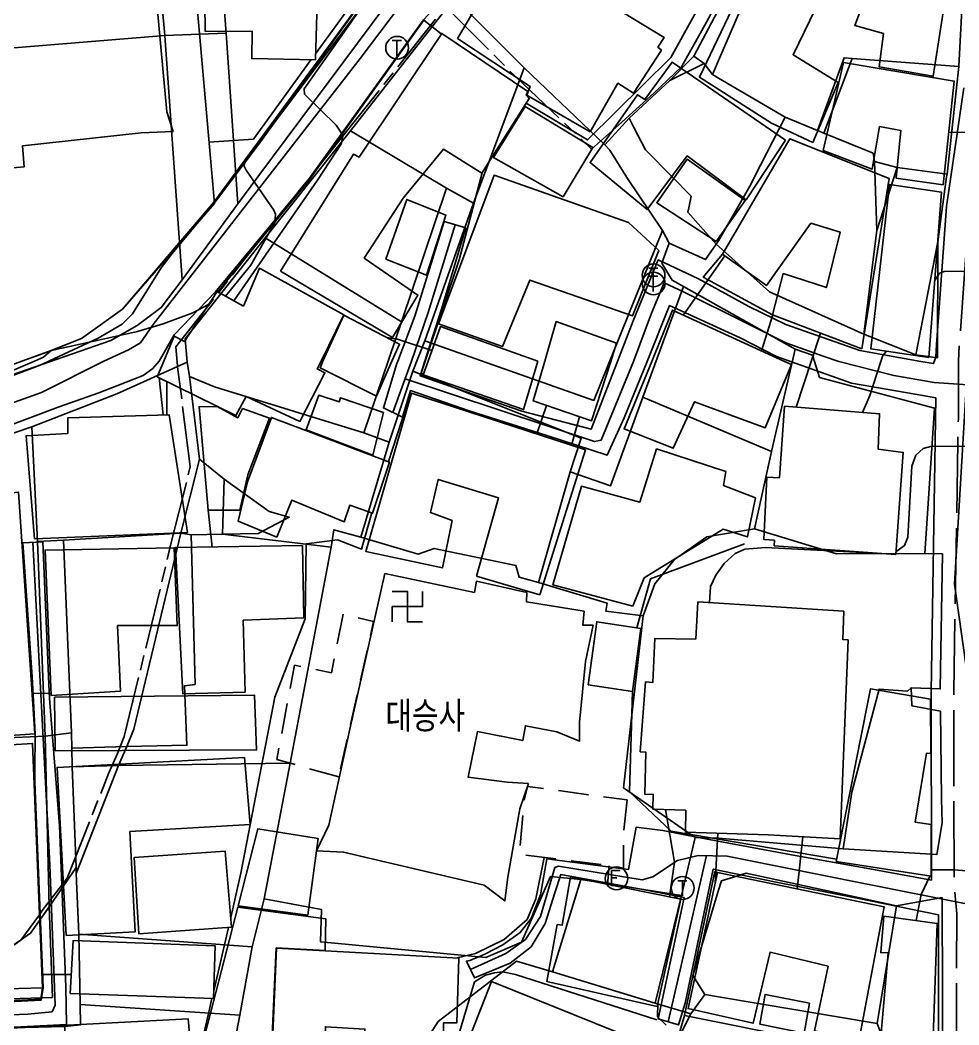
# Model space of a CAD drawing. Header units: feet. Extents: x 197796 to 199821, y 552499 to 555392.
# Drawn here: x 198775 to 198836.9, y 553649.9 to 553716.1 of the extents above; entities that cross this region are included whole.
import ezdxf

# ---------------------------------------------------------------- set-up
doc = ezdxf.new("R2010")
doc.units = ezdxf.units.FT
doc.header["$MEASUREMENT"] = 0
for name, pattern in [('ANYANG1', [11.5, 6, -1, 1, -1.5, 1, -1]), ('ANYANG2', [6, 5, -1]), ('ANYANG3', [3, 2, -1]), ('JEON', [12, 4, -0.5, 1, -0.5, 4, -0.5, 1, -0.5])]:
    doc.linetypes.add(name, pattern=pattern)
for name, color, linetype in [('AAA001', 7, 'CONTINUOUS'), ('AAA004', 7, 'ANYANG3'), ('AAA008', 7, 'CONTINUOUS'), ('AAB123', 7, 'CONTINUOUS'), ('AAC001', 7, 'CONTINUOUS'), ('AAC006', 7, 'ANYANG1'), ('AD002', 7, 'CONTINUOUS'), ('AD0022', 1, 'CONTINUOUS'), ('AE001', 1, 'ANYANG2'), ('AZ0202', 7, 'CONTINUOUS'), ('AZ0203', 7, 'CONTINUOUS'), ('AZ080', 1, 'CONTINUOUS'), ('AZ0801', 7, 'CONTINUOUS'), ('CAA001', 7, 'CONTINUOUS'), ('CAA002', 30, 'CONTINUOUS'), ('EA0018', 7, 'JEON'), ('wipco_지적', 20, 'CONTINUOUS'), ('ZC002', 7, 'CONTINUOUS')]:
    doc.layers.add(name, color=color, linetype=linetype)
doc.styles.add('GHS', font='ROMANS', dxfattribs={"bigfont": 'NGSW.shx'})
doc.styles.add('NGSW', font='ROMANS.shx', dxfattribs={"bigfont": 'NGSW.shx'})

# ---------------------------------------------------------------- blocks, each defined once
blk = doc.blocks.new('AZ0203')
at = {"layer": 'AZ0203'}
blk.add_circle((0, 0), 0.75, dxfattribs=at)
at = {"layer": 'AZ0203', "style": 'GHS'}
blk.add_text('T', height=1, dxfattribs=at).set_placement((-0.362, -0.524))
blk = doc.blocks.new('AZ0202')
at = {"layer": 'AZ0202'}
blk.add_circle((0, 0), 0.75, dxfattribs=at)
at = {"layer": 'AZ0202', "style": 'GHS'}
blk.add_text('E', height=1, dxfattribs=at).set_placement((-0.496, -0.477))
blk = doc.blocks.new('AAB123')
at = {"layer": 'AAB123'}
for points in [[(-1, 1), (0, 1), (0, -1), (1, -1)], [(1, 1), (1, 0), (-1, 0), (-1, -1)]]:
    blk.add_lwpolyline(points, dxfattribs=at)

msp = doc.modelspace()

# ---------------------------------------------------------------- linework, layer by layer
at = {"layer": 'AAA001', "color": 255, "flags": 128}
for points in [[(198774.46, 553733.26), (198776.91, 553733.43), (198781.09, 553733.89), (198782.73, 553734.01), (198782.64, 553732.19), (198784.69, 553710.04), (198785.1, 553708.75), (198782.99, 553708.66), (198775.18, 553707.81), (198775.28, 553706.41), (198769.53, 553705.9)], [(198825.4, 553693.6), (198818.03, 553696.98), (198816.65, 553693.6), (198814.83, 553689.16), (198818.07, 553687.88), (198819.47, 553690.94), (198824.13, 553689.23), (198825.86, 553693.39), (198825.4, 553693.6)]]:
    msp.add_lwpolyline(points, dxfattribs=at)
for points in [[(198787.22, 553715.34), (198787.17, 553719.07), (198787.38, 553719.05), (198787.59, 553728.23), (198791.77, 553728.07), (198791.75, 553726.66), (198796.41, 553726.55), (198796.49, 553720.28), (198794.69, 553720.29), (198794.48, 553713.47), (198790.29, 553713.55), (198790.32, 553715.35)], [(198803.86, 553714.87), (198807.48, 553721.02), (198817.46, 553714.94), (198817.06, 553714.29), (198817.29, 553714.1), (198815.46, 553711.27), (198814.42, 553711.92), (198812.59, 553708.73), (198808.41, 553711.13), (198808.63, 553711.71)], [(198827.28, 553708.01), (198828.94, 553711.98), (198825.97, 553713.8), (198827.8, 553717.58), (198823.12, 553719.29), (198819.79, 553712.33), (198824.55, 553709.3)], [(198831.64, 553713.01), (198831.92, 553715.19), (198830.04, 553715.72), (198831.01, 553718.31), (198835.97, 553717.31), (198835.21, 553712.38)], [(198792.18, 553699.54), (198796.99, 553707.24), (198797.36, 553707.05), (198802.81, 553715.21), (198808.49, 553711.38), (198808.37, 553711.14), (198808.58, 553710.92), (198805.46, 553706), (198802.92, 553707.57), (198800.26, 553704.36), (198797.7, 553700.41), (198801.24, 553697.97), (198799.57, 553695.18)], [(198825.47, 553708.17), (198817.99, 553713.31), (198816.2, 553710.85), (198815.71, 553711.16), (198812.59, 553706.7), (198816.35, 553703.6), (198818.99, 553707.14), (198822.87, 553704.24)], [(198812.77, 553707.7), (198808.31, 553710.39), (198806.23, 553707.02), (198810.81, 553704.45)], [(198830.5, 553694.43), (198824.62, 553696.67), (198825.31, 553699.38), (198828.16, 553698.46), (198829.08, 553702.11), (198827.14, 553702.7), (198824.21, 553698.59), (198821.31, 553700.66), (198825.75, 553708.25), (198832.29, 553705.64)], [(198820.9, 553701.49), (198816.98, 553704.05), (198818.99, 553706.91), (198822.81, 553704.19)], [(198802.59, 553696.08), (198806.26, 553705.86), (198815.13, 553702.75), (198817.11, 553700.91), (198815.38, 553696.59), (198808.61, 553698.96), (198806.81, 553694.57)], [(198834.91, 553693.86), (198835.75, 553704.74), (198832.32, 553705.25), (198831.1, 553694.42)], [(198801.8, 553699.28), (198803.09, 553703.23), (198800.5, 553704.27), (198799.13, 553700.34)], [(198784.49, 553693.61), (198785.18, 553695.25), (198785.85, 553694.92), (198788, 553698.21), (198789.74, 553697.24), (198790.79, 553699.73), (198796.35, 553696.67), (198794.86, 553693.61), (198794.61, 553693.1), (198795.11, 553692.85), (198793.45, 553689.65), (198789.91, 553691.28), (198789.25, 553690.03), (198784.06, 553692.59)], [(198799.53, 553693.61), (198798.51, 553691.3), (198794.79, 553693.18), (198794.98, 553693.61), (198796.35, 553696.64), (198800.03, 553694.73)], [(198813.96, 553693.6), (198812.69, 553689.69), (198808.83, 553690.99), (198809.6, 553693.61), (198810.36, 553696.22), (198814.34, 553694.79)], [(198798.97, 553690.24), (198796.13, 553691.2), (198796.06, 553690.93), (198794.71, 553691.37), (198793.88, 553689.08), (198798.27, 553687.43)], [(198805.11, 553679.45), (198806.56, 553684.61), (198802.58, 553685.82), (198802.06, 553683.64), (198803.49, 553683.11), (198802.87, 553680.01), (198797.8, 553681.08), (198800.82, 553691.51), (198812.29, 553687.78), (198809.27, 553678.23)], [(198787.42, 553683.8), (198786.82, 553690.61), (198788.01, 553690.63), (198789.37, 553689.87), (198789.69, 553690.49), (198791.46, 553689.86), (198790.03, 553686.13), (198789.5, 553683.79)], [(198832.73, 553680.88), (198824.73, 553681.45), (198824.74, 553681.82), (198824.04, 553681.86), (198824.23, 553685.97), (198825.08, 553685.93), (198825.41, 553690.64), (198831.67, 553690.15), (198831.58, 553687.81), (198833.23, 553687.6)], [(198786.05, 553682.33), (198775.98, 553681.92), (198775.42, 553688.7), (198778.16, 553688.84), (198778.16, 553689.87), (198784.84, 553690.08)], [(198791.94, 553682.03), (198792.93, 553684.46), (198796.39, 553683.04), (198796.75, 553684.12), (198798.25, 553683.6), (198799.36, 553686.97), (198791.59, 553689.91), (198790.01, 553685.67), (198789.39, 553683.07)], [(198815.4, 553677.47), (198810.14, 553678.89), (198812.03, 553685.39), (198815.86, 553684.33), (198816.97, 553687.83), (198821.53, 553686.34), (198821.38, 553685.43), (198823.48, 553684.61), (198822.96, 553682.04), (198821.37, 553682.54), (198816.15, 553679.33)], [(198761.53, 553678.56), (198761.3, 553683.71), (198774.92, 553684.99), (198776, 553669.06), (198770.8, 553668.72), (198769.71, 553679.22)], [(198777.06, 553671.6), (198776.67, 553681.17), (198785.18, 553681.32), (198785.37, 553676.2), (198781.43, 553676.2), (198781.63, 553671.87)], [(198785.27, 553681.33), (198793.63, 553681.46), (198793.73, 553676.71), (198789.73, 553676.55), (198789.85, 553671.82), (198785.74, 553671.7)], [(198818.88, 553662.58), (198818.89, 553664.03), (198816.73, 553664.1), (198816.74, 553665.09), (198816.2, 553665.07), (198816.26, 553667.86), (198815.89, 553667.88), (198816.24, 553672.48), (198816.73, 553672.45), (198816.86, 553675.35), (198819.55, 553675.31), (198819.69, 553677.75), (198829.31, 553677.14), (198829.24, 553675.28), (198829.59, 553675.25), (198829.08, 553662.14), (198824.33, 553662.4)], [(198812.47, 553672.3), (198815.38, 553671.85), (198815.94, 553676), (198813.03, 553676.45)], [(198835.06, 553659.68), (198835.06, 553663.1), (198834.02, 553663.25), (198834.75, 553667.79), (198835.05, 553667.76), (198835.03, 553671.34), (198831.08, 553672.03), (198828.81, 553660.66)], [(198777.33, 553667.94), (198777.29, 553671.47), (198790.47, 553671.62), (198790.61, 553668.01)], [(198759.71, 553651.96), (198759.41, 553657.52), (198770.72, 553658), (198770.91, 553656.13), (198772.73, 553656.3), (198772.55, 553661.35), (198773.3, 553661.46), (198772.97, 553668.26), (198775.84, 553668.43), (198776.49, 553652.34), (198771.04, 553652.18), (198768.96, 553652.49), (198761.47, 553652.17)], [(198778.06, 553655.77), (198777.46, 553666.85), (198789.81, 553667.5), (198790.18, 553663.1), (198782.26, 553662.63), (198782.6, 553656.02)], [(198793.98, 553657.11), (198794.66, 553662.18), (198790.68, 553662.8), (198789.39, 553657.74)], [(198782.84, 553655.9), (198782.54, 553660.92), (198788.53, 553661.34), (198788.95, 553656.33)], [(198817.01, 553651.1), (198809.73, 553652.75), (198810.42, 553656.5), (198810.75, 553656.45), (198811.3, 553659.64), (198818.56, 553658.17)], [(198827.37, 553649.51), (198828.27, 553653.75), (198824.45, 553654.68), (198823.33, 553650), (198819.05, 553650.97), (198820.98, 553659.93), (198831.97, 553657.67), (198830.31, 553648.82)], [(198786.85, 553647.86), (198789.38, 553657.65), (198795.18, 553656.87), (198795.12, 553654.8), (198791.9, 553654.96), (198791.55, 553647.27), (198788.47, 553647.53)], [(198831.42, 553645.32), (198832.23, 553654.63), (198831.75, 553654.65), (198831.94, 553657.05), (198835.47, 553656.58), (198835.04, 553644.73)], [(198778.33, 553651.96), (198778.52, 553655.46), (198787.88, 553655.09), (198787.76, 553651.62)], [(198791.93, 553654.94), (198803.94, 553654.29), (198803.8, 553650.02), (198802.93, 553650.03), (198802.84, 553645.64), (198797.66, 553646.13), (198797.75, 553649.61), (198795.14, 553649.77), (198795.01, 553646.84), (198791.58, 553647.27)], [(198816.98, 553648.35), (198806.08, 553652.76), (198802.37, 553643.28), (198805.36, 553641.81), (198807.66, 553646.87), (198811.4, 553645.36), (198810.27, 553642.66), (198807.61, 553643.7), (198806.24, 553639.69), (198809.9, 553638.28), (198813.44, 553639.7)], [(198826.7, 553649.35), (198827.04, 553651.32), (198824.12, 553651.9), (198823.78, 553649.93)], [(198767.73, 553649.32), (198786.1, 553650.28), (198786.47, 553646.07), (198781.5, 553645.59), (198781.72, 553642.82), (198777.36, 553642.54), (198777.14, 553645.32), (198772.26, 553644.98), (198772.51, 553642.21), (198768.33, 553641.95)], [(198826.69, 553648.93), (198826.38, 553646.79), (198821.92, 553647.28), (198821.66, 553645.13), (198817.46, 553645.9), (198818.8, 553650.52)]]:
    msp.add_lwpolyline(points, close=True, dxfattribs=at)
at = {"layer": 'AAA001', "color": 255}
msp.add_lwpolyline([(198809.15, 553693.61), (198802.72, 553695.89), (198801.91, 553693.61), (198801.59, 553692.71), (198808.21, 553690.42), (198809.15, 553693.61)], dxfattribs=at)
at = {"layer": 'AAA004', "color": 255, "flags": 128}
for points in [[(198796.03, 553666.23), (198791.94, 553667.37), (198793.1, 553673.58), (198795.55, 553673.09), (198796.31, 553676.94), (198798.32, 553676.46)], [(198815.03, 553664.71), (198814.78, 553662.36), (198814.78, 553660.206), (198813.77, 553660.39), (198807.94, 553661.12), (198808.22, 553664.58), (198808.47, 553665.6)]]:
    msp.add_lwpolyline(points, close=True, dxfattribs=at)
at = {"layer": 'AAA008', "color": 255, "flags": 128}
for points in [[(198835.85, 553705.24), (198836.59, 553712.06), (198829.29, 553713.28), (198827.95, 553707.5), (198831.18, 553706.27), (198831.67, 553709.07), (198833.07, 553708.8), (198832.76, 553705.68)], [(198808.53, 553665.8), (198807.96, 553664.13), (198807.16, 553659.63), (198806.97, 553658.06), (198805.6, 553659.1), (198796.34, 553661.27), (198794.55, 553661.35), (198795.37, 553663.05), (198796.76, 553669.37), (198799.07, 553679.62), (198804.96, 553678.38), (198805.1, 553679.12), (198808.42, 553678.37), (198808.39, 553677.77), (198812.19, 553677.14), (198812.11, 553676.23), (198812.79, 553676.22), (198812.29, 553673.84), (198811.9, 553669.84), (198811.9, 553668.59), (198810.4, 553669.19), (198808.33, 553669.6), (198808.15, 553668.62), (198805.16, 553669.21), (198804.55, 553666.2), (198807.12, 553665.88)]]:
    msp.add_lwpolyline(points, close=True, dxfattribs=at)
at = {"layer": 'AAC001', "color": 255, "flags": 128}
for points in [[(198796.88, 553727.16), (198798.14, 553727.01), (198797.86, 553718.49), (198794.5, 553713.86)], [(198823.97, 553724.65), (198820.92, 553719.07), (198817.92, 553713.61), (198812.42, 553708.19), (198808.37, 553710.6)], [(198786.44, 553719.7), (198787.83, 553704.01), (198781.77, 553697.05), (198779.06, 553695.1), (198777.06, 553694.31), (198775.14, 553693.61)], [(198788.05, 553698.18), (198794.02, 553705.49), (198801.64, 553716.08)], [(198801.64, 553716.08), (198802.78, 553715.17)], [(198794.21, 553713.48), (198790.4, 553708.23), (198787.47, 553708.03)], [(198824.62, 553696.67), (198820.05, 553699.15), (198821.31, 553700.66)], [(198801.72, 553693.61), (198801.46, 553692.82), (198801.61, 553692.77)], [(198784.19, 553692.52), (198784.46, 553690.07)], [(198800.73, 553691.39), (198799.3, 553687)], [(198787.68, 553681.37), (198787.42, 553683.8)], [(198798.2, 553683.62), (198797.53, 553681.24), (198795.95, 553681.84), (198793.87, 553681.57), (198793.81, 553676.65), (198791.8, 553671.49), (198789.58, 553659.89), (198788.9, 553656.96)], [(198828.84, 553660.81), (198817.94, 553662.66), (198815.19, 553665.25), (198815.38, 553671.85)], [(198809.57, 553660.91), (198809.02, 553658.19), (198808.45, 553656.84), (198806.92, 553655.52), (198805.04, 553654.6), (198803.82, 553654.3)], [(198818.8, 553650.52), (198820.8, 553659.99), (198820.98, 553659.93)], [(198788.75, 553656.31), (198787.78, 553652.13)], [(198816.99, 553650.23), (198807.68, 553653.22), (198806.81, 553653.39), (198806.28, 553653.33), (198805.69, 553653.16), (198804.97, 553652.72), (198803.6, 553648.17), (198802.51, 553643.64)], [(198776.49, 553652.34), (198776.38, 553651.58), (198758.98, 553650.69), (198743.96, 553650.02)], [(198787.66, 553651.62), (198787.45, 553650.72), (198786.44, 553646.41)]]:
    msp.add_lwpolyline(points, dxfattribs=at)
at = {"layer": 'AAC001', "color": 255}
msp.add_lwpolyline([(198801.72, 553693.61), (198803.96, 553700.28), (198805.47, 553706.01)], dxfattribs=at)
at = {"layer": 'AAC006', "color": 255, "flags": 128}
msp.add_lwpolyline([(198750.15, 553683.95), (198754.75, 553686.02), (198762.29, 553688.69), (198771.72, 553692.38), (198775.14, 553693.61)], dxfattribs=at)
at = {"layer": 'AD002', "color": 255, "flags": 128}
for points in [[(198806.52, 553731.59), (198804.8, 553723.99), (198803.42, 553721.16), (198801.33, 553718.72), (198797.44, 553713.56), (198783.8, 553696.04), (198782.96, 553694.83), (198782.17, 553694.37), (198780.54, 553693.61), (198776.43, 553691.54), (198760.96, 553686.01)], [(198803.69, 553702.6), (198801.91, 553696.81), (198800.82, 553693.61), (198799.59, 553690.23)], [(198838.44, 553691.98), (198835.27, 553692.2), (198832.6, 553692.68), (198828.99, 553693.6), (198827.94, 553693.95), (198825.5, 553694.82), (198822.77, 553696.19), (198818.79, 553698.15), (198817.46, 553698.78), (198816.63, 553696.77), (198815.44, 553693.6), (198813.32, 553688.41), (198812.89, 553688.32), (198800.39, 553692.44)], [(198775.86, 553681.68), (198776.99, 553660.43), (198777.33, 553651.18), (198777.13, 553650.74), (198775.54, 553650.6), (198766.54, 553650.25), (198755.68, 553649.53), (198741.91, 553648.74)], [(198890.7, 553666.27), (198886.34, 553665.87), (198877.85, 553665.17), (198871.35, 553664.63), (198869.44, 553663.86), (198866.75, 553661.27), (198865.88, 553660.17), (198849.12, 553658.74), (198844.59, 553658.22), (198838.83, 553657.57), (198829.32, 553659.47), (198821.62, 553661.01), (198819.72, 553661.06), (198818.35, 553660.73), (198816.73, 553659.64), (198816.02, 553659.45), (198810.51, 553660.35), (198810.27, 553660.25), (198809.32, 553657.03), (198808.33, 553655.51), (198807.04, 553654.6), (198804.71, 553653.54)], [(198817.74, 553650.09), (198819.18, 553656.37), (198820.25, 553661.05)]]:
    msp.add_lwpolyline(points, dxfattribs=at)
at = {"layer": 'AD0022', "color": 255}
msp.add_lwpolyline([(198773.85, 553735.73), (198777.03, 553735.67), (198782.51, 553734.96), (198787.9, 553732.99), (198793.84, 553731.14), (198795.81, 553730.41), (198796.98, 553729.96), (198798.23, 553729.47), (198799.12, 553729.25), (198799.85, 553729.09), (198801.34, 553728.53), (198801.02, 553721.18), (198798.35, 553718.44), (198790.81, 553707.97), (198787.96, 553704.21), (198785.04, 553700.7), (198784.32, 553699.77), (198782.42, 553696.73), (198781.74, 553696.06), (198780.16, 553695.14), (198776.91, 553693.61), (198776.35, 553693.35), (198765.93, 553689.42)], dxfattribs=at)
at = {"layer": 'AD0022', "color": 255, "flags": 128}
for points in [[(198768.18, 553687.06), (198777.52, 553690.58), (198780.2, 553691.52), (198781.4, 553691.99), (198783.14, 553692.66), (198783.78, 553693.14), (198784.18, 553693.61), (198785.18, 553695.35), (198787.88, 553698.17), (198793.98, 553705.52), (198801.6, 553716.11), (198811.82, 553727.04), (198812.81, 553728.09), (198817.28, 553727.29), (198823.94, 553725.67), (198828.7, 553724.56), (198835.27, 553722.95), (198835.75, 553722.78), (198836.63, 553720.88), (198837.81, 553718.16)], [(198837.22, 553711.61), (198836.08, 553703.81), (198835.42, 553694.72), (198835.38, 553693.87), (198835.22, 553693.46), (198834.39, 553693.6), (198830.37, 553694.31), (198825.5, 553696.04), (198823.05, 553697.22), (198819.74, 553699.03), (198817.08, 553700.28), (198815.42, 553696.26), (198814.39, 553693.6), (198812.66, 553689.14), (198808.09, 553690.31), (198801.38, 553692.65), (198801.69, 553693.61), (198802.8, 553697.04), (198804.39, 553702.39), (198802.98, 553702.82), (198801.03, 553696.57), (198799.92, 553693.61), (198799.86, 553693.45), (198798.97, 553690.53), (198800.22, 553689.93), (198800.76, 553691.68), (198804.61, 553690.35), (198809.74, 553688.71), (198813.71, 553687.42), (198814.84, 553689.87), (198816.35, 553693.6), (198817.83, 553697.27), (198822.48, 553695.16), (198824.87, 553693.93), (198829.81, 553692.17), (198834.01, 553691.43), (198835.37, 553691.2), (198835.36, 553689.81), (198835.33, 553688.33), (198835.06, 553671.83), (198835.08, 553659.43), (198830.79, 553660.22), (198825.86, 553661.1), (198819.84, 553662.22), (198817.38, 553662.69), (198815.63, 553662.92), (198815.13, 553660.13), (198809.74, 553660.83), (198809.33, 553658.45), (198808.71, 553656.89), (198807.97, 553655.98), (198806.84, 553655.16), (198805.65, 553654.56), (198804.66, 553654.13), (198804.44, 553654.09), (198804.98, 553652.99), (198807.32, 553653.95), (198808.7, 553655.03), (198809.62, 553656.58), (198810.26, 553658.6), (198810.66, 553659.79), (198815.95, 553658.84), (198818.78, 553658.28), (198817.72, 553653.26), (198817.07, 553650.3), (198818.41, 553649.89), (198818.86, 553651.32), (198820.71, 553660.16), (198824.86, 553659.29), (198830.19, 553658.23), (198835.55, 553657.13), (198835.53, 553633.53)], [(198759.07, 553648.94), (198778.09, 553649.91), (198778.04, 553652.39), (198777.61, 553663.01), (198776.95, 553671.42), (198776.91, 553672.33), (198776.51, 553681.71), (198775.21, 553681.64), (198775.82, 553672.83), (198775.92, 553670.81), (198776.01, 553669.02), (198776.01, 553668.58), (198776, 553667.09), (198775.99, 553665.89), (198776.54, 553652.34), (198776.54, 553652.33), (198776.42, 553651.53), (198758.98, 553650.64)]]:
    msp.add_lwpolyline(points, dxfattribs=at)
at = {"layer": 'AE001', "color": 255, "flags": 128}
msp.add_lwpolyline([(198835.75, 553722.78), (198837.38, 553722.21), (198837.71, 553721.98), (198837.91, 553721.69), (198839.2, 553718.71), (198839.37, 553718.26), (198839.42, 553717.92), (198839.4, 553717.48), (198838.71, 553711.42), (198837.57, 553703.64), (198836.92, 553694.63), (198836.88, 553693.62), (198836.86, 553689.79), (198836.83, 553688.3), (198836.56, 553671.82), (198836.58, 553659.31), (198836.75, 553657.21), (198836.73, 553633.49), (198836.54, 553630.96), (198835.97, 553627.97), (198833.68, 553609.44), (198832.73, 553599.52), (198832.68, 553598.55), (198832.7, 553597.73), (198833, 553590.93), (198833.01, 553585.76), (198833.14, 553577.36), (198833.13, 553576.32), (198833.09, 553575.15), (198832.49, 553560.59), (198832.33, 553544.56), (198832.29, 553538.06), (198831.39, 553525.09), (198830.48, 553511.74), (198830.74, 553505.62), (198831.57, 553498.63), (198832.23, 553488.99), (198832.65, 553483.56), (198832.82, 553480.08), (198832.59, 553477.45), (198831.5, 553465.18), (198831.03, 553451.83), (198830.51, 553446.58), (198829.49, 553434.69), (198829.01, 553430.2), (198828.45, 553419.83), (198827.7, 553409.61), (198827.47, 553405.09), (198826.63, 553383.23)], dxfattribs=at)
at = {"layer": 'AZ080', "color": 255, "flags": 128}
for points in [[(198787.82, 553704.12), (198795.9, 553715.09), (198797.96, 553717.94), (198798.22, 553727.22)], [(198775.14, 553693.61), (198776.92, 553694.25), (198779.06, 553695.1), (198781.77, 553697.05), (198787.82, 553704.12)], [(198750.15, 553683.95), (198754.75, 553686.02), (198762.29, 553688.69), (198771.72, 553692.38), (198775.14, 553693.61)]]:
    msp.add_lwpolyline(points, dxfattribs=at)
at = {"layer": 'AZ0801', "color": 255, "flags": 128}
msp.add_lwpolyline([(198815.67, 553676.04), (198816.56, 553679.27), (198822.77, 553681.57)], dxfattribs=at)
at = {"layer": 'CAA001', "color": 255, "elevation": 60}
msp.add_lwpolyline([(198799.219, 553729.128), (198798.47, 553726.96), (198798.2, 553725.65), (198797.97, 553717.62), (198796.96, 553716.19), (198789.9, 553706.83), (198789.77, 553706.51), (198789.93, 553706.19), (198791.75, 553703.57), (198791.85, 553703.3), (198791.82, 553702.75), (198790.23, 553699.93), (198788.552, 553697.902)], dxfattribs=at)
at = {"layer": 'CAA001', "color": 255, "flags": 128}
for points, elevation in [([(198824.629, 553696.667), (198823.891, 553694.292)], 50), ([(198802.159, 553694.31), (198799.9, 553695.06), (198799.169, 553695.177)], 55), ([(198784.69, 553692.279), (198784.7, 553690.076)], 60), ([(198813.841, 553660.377), (198813.74, 553659.146)], 50)]:
    msp.add_lwpolyline(points, dxfattribs=dict(at, elevation=elevation))
at = {"layer": 'CAA002', "color": 255, "flags": 128}
for points, elevation in [([(198801.017, 553737.741), (198795.59, 553739.09), (198795.38, 553739), (198793.25, 553731.39), (198793.34, 553731.18), (198800.23, 553728.93), (198800.52, 553728.72), (198800.63, 553728.53), (198800.43, 553722.6), (198800.2, 553722.3), (198799.34, 553722.28), (198799.14, 553722.16), (198799.01, 553720.05), (198798.03, 553717.66), (198793.75, 553711.56), (198793.77, 553711.21), (198795.85, 553709.17), (198796.29, 553708.5), (198796.2, 553707.96), (198794.62, 553705.53), (198789.103, 553697.595)], 59), ([(198844.327, 553708.054), (198843.87, 553708.48), (198842.76, 553708.63), (198836.224, 553708.69)], 49), ([(198821.461, 553700.552), (198818.737, 553696.656)], 51), ([(198842.013, 553699.59), (198835.92, 553699.51), (198835.62, 553699.41), (198835.299, 553698.898)], 48), ([(198787.432, 553697.341), (198786.4, 553696.8), (198784.45, 553696.08), (198782.76, 553695.56), (198780.19, 553695), (198777.06, 553694.31), (198776.56, 553693.87), (198775.96, 553693.61), (198773.97, 553692.76), (198762.3, 553688.78), (198762.1, 553688.84), (198760.52, 553692.64), (198760.06, 553693.61), (198759.607, 553694.546)], 61), ([(198827.782, 553695.466), (198827.17, 553693.6), (198826.18, 553690.58)], 49), ([(198832.12, 553694.27), (198831.88, 553693.98), (198831.76, 553693.6), (198831.03, 553691.36), (198830.539, 553690.239)], 48), ([(198809.72, 553690.69), (198809.081, 553688.823)], 53), ([(198811.899, 553689.956), (198811.361, 553688.082)], 52), ([(198845.925, 553687.98), (198835.12, 553688.02), (198834.55, 553687.87), (198834.06, 553687.42), (198833.8, 553686.69), (198833.52, 553682.02), (198833.31, 553681.46), (198832.743, 553681.055)], 47), ([(198831.81, 553680.95), (198824.16, 553681.35), (198822.78, 553681.23), (198822.15, 553680.94), (198821.43, 553680.29), (198820.87, 553679.51), (198820.52, 553678.78), (198820.46, 553677.701)], 47), ([(198777.054, 553671.75), (198775.84, 553671.72), (198775.82, 553671.72)], 57), ([(198817.567, 553664.073), (198818.15, 553660.62), (198817.82, 553658.32)], 49), ([(198821.01, 553662.51), (198820.83, 553659.235)], 48), ([(198826.611, 553662.275), (198826.32, 553659.63), (198826.23, 553658.85)], 47), ([(198834.99, 553659.691), (198834.41, 553658.49), (198834.069, 553656.766)], 46), ([(198841.218, 553659.729), (198836.59, 553660.11), (198835.06, 553660.1)], 46), ([(198778.4, 553653.2), (198776.455, 553653.2)], 56), ([(198817.049, 553651.279), (198817.03, 553650.43), (198817.61, 553649.87)], 49)]:
    msp.add_lwpolyline(points, dxfattribs=dict(at, elevation=elevation))
at = {"layer": 'EA0018', "color": 255}
msp.add_lwpolyline([(198770.69, 553652.36), (198775.07, 553655.48), (198776.3, 553657.13), (198776.48, 553657.42), (198778.12, 553659.55), (198780.88, 553666.5), (198781.45, 553667.76), (198781.89, 553668.88), (198785.01, 553681.75), (198786.24, 553686.67), (198785.55, 553692.09), (198785.42, 553693.04), (198785.29, 553694.56), (198790.54, 553701.25), (198796.19, 553708.31), (198803.06, 553716.97), (198807.64, 553712.39), (198812.69, 553707.59), (198814.45, 553709.17), (198816.8, 553711.27), (198818.62, 553713), (198820.27, 553715.95), (198822.1, 553719.42)], dxfattribs=at)
at = {"layer": 'wipco_지적', "color": 20}
for points in [[(198768.85, 553690.765), (198781.006, 553694.977), (198782.727, 553695.962), (198784.323, 553697.149), (198785.706, 553698.964), (198789.372, 553703.983), (198790.691, 553705.756), (198800.085, 553718.39), (198802.863, 553722.142), (198805.26, 553724.896), (198807.637, 553727.953), (198808.335, 553728.454), (198811.416, 553731.38), (198812.943, 553732.491), (198815.276, 553733.537), (198819.574, 553733.755), (198819.574, 553733.755), (198821.056, 553733.538), (198821.863, 553733.491), (198826.069, 553732.072), (198828.576, 553731.288), (198835.22, 553729.041), (198835.501, 553728.351), (198838.242, 553727.924)], [(198837.484, 553722.005), (198834.867, 553725.416), (198831.418, 553726.438), (198826.536, 553728.034), (198824.719, 553728.709), (198821.392, 553729.88), (198821.056, 553729.925), (198818.592, 553730.26), (198815.79, 553729.728), (198812.77, 553727.416), (198811.538, 553726.496), (198809.389, 553724.033), (198806.431, 553720.813), (198803.66, 553717.55), (198796.802, 553708.789), (198794.378, 553705.756), (198791.166, 553701.737), (198785.909, 553695.083), (198786.042, 553693.542), (198781.405, 553691.462), (198775.795, 553689.291), (198761.178, 553684.332)], [(198835.841, 553645.395), (198835.786, 553658.281), (198832.782, 553657.727), (198822.868, 553659.887), (198821.247, 553659.383), (198821.056, 553658.755), (198819.352, 553653.152), (198820.162, 553651.887), (198819.235, 553650.613), (198816.881, 553651.33), (198818.611, 553658.407), (198819.514, 553662.235), (198821.056, 553662.188), (198829.275, 553661.48), (198835.451, 553661.106), (198835.789, 553663.194), (198835.748, 553664.775), (198835.682, 553670.552), (198833.797, 553670.9), (198833.747, 553672.102), (198835.672, 553672.028), (198835.806, 553680.926), (198834.654, 553680.933), (198835.292, 553690.527), (198827.717, 553692.538), (198827.242, 553694.004), (198826.109, 553694.405), (198821.056, 553697.239), (198818.748, 553698.533), (198818.003, 553698.958), (198817.325, 553700.061), (198817.805, 553701.378), (198820.186, 553700.302), (198820.904, 553701.325), (198824.409, 553698.177), (198830.62, 553695.385), (198834.047, 553694.035), (198835.484, 553693.829), (198835.507, 553701.465), (198835.728, 553703.135), (198836.089, 553705.756), (198836.113, 553705.929), (198836.892, 553713.026), (198837.161, 553718.047)], [(198837.361, 553691.453), (198836.597, 553678.913), (198837.65, 553671.453)], [(198837.65, 553671.453), (198836.597, 553678.913), (198837.361, 553691.453)], [(198815.746, 553643.751), (198819.235, 553650.613), (198819.235, 553650.613), (198820.162, 553651.887), (198821.056, 553651.738), (198831.513, 553649.99), (198832.188, 553648.191)]]:
    msp.add_lwpolyline(points, dxfattribs=at)
for points in [[(198783.444, 553729.633), (198787.504, 553729.66), (198788.603, 553715.223), (198784.558, 553715.078), (198783.423, 553727.498), (198783.444, 553729.633)], [(198787.504, 553729.66), (198789.482, 553729.654), (198792.567, 553729.394), (198792.8, 553727.86), (198800.539, 553727.494), (198800.085, 553718.39), (198790.691, 553705.756), (198789.372, 553703.983), (198788.603, 553715.223), (198787.504, 553729.66)], [(198766.123, 553726.09), (198783.423, 553727.498), (198784.558, 553715.078), (198767.071, 553713.636), (198766.123, 553726.09)], [(198819.45, 553717.646), (198820.992, 553716.642), (198819.432, 553713.705), (198817.843, 553712.105), (198815.164, 553709.628), (198813.569, 553707.863), (198808.241, 553712.929), (198803.66, 553717.55), (198806.431, 553720.813), (198809.389, 553724.033), (198819.45, 553717.646)], [(198823.973, 553719.979), (198823.89, 553719.388), (198822.522, 553716.82), (198821.056, 553713.413), (198820.662, 553712.498), (198820.103, 553713.215), (198819.432, 553713.705), (198820.992, 553716.642), (198822.826, 553719.851), (198823.973, 553719.979)], [(198837.161, 553718.047), (198836.892, 553713.026), (198829.854, 553713.543), (198829.334, 553713.597), (198827.569, 553708.815), (198825.436, 553709.688), (198821.056, 553712.248), (198820.662, 553712.498), (198821.056, 553713.413), (198822.522, 553716.82), (198823.89, 553719.388), (198832.282, 553716.968), (198833.125, 553719.34), (198837.161, 553718.047)], [(198808.241, 553712.929), (198804.913, 553704.018), (198803.128, 553705.015), (198796.802, 553708.789), (198803.66, 553717.55), (198808.241, 553712.929)], [(198767.071, 553713.636), (198784.558, 553715.078), (198785.222, 553705.756), (198785.706, 553698.964), (198784.323, 553697.149), (198782.727, 553695.962), (198781.006, 553694.977), (198768.85, 553690.765), (198768.506, 553693.781), (198767.665, 553705.756), (198767.071, 553713.636)], [(198784.558, 553715.078), (198788.603, 553715.223), (198789.372, 553703.983), (198785.706, 553698.964), (198785.222, 553705.756), (198784.558, 553715.078)], [(198820.662, 553712.498), (198821.056, 553712.248), (198825.436, 553709.688), (198823.432, 553705.756), (198823.195, 553705.292), (198821.056, 553701.531), (198820.904, 553701.325), (198819.029, 553703.424), (198819.092, 553703.723), (198819.252, 553704.483), (198819.18, 553704.555), (198818.012, 553705.733), (198816.232, 553707.54), (198815.479, 553709.012), (198815.164, 553709.628), (198817.843, 553712.105), (198820.103, 553713.215), (198820.662, 553712.498)], [(198820.103, 553713.215), (198817.843, 553712.105), (198819.432, 553713.705), (198820.103, 553713.215)], [(198827.569, 553708.815), (198829.334, 553713.597), (198829.854, 553713.543), (198827.991, 553708.642), (198827.569, 553708.815)], [(198836.892, 553713.026), (198836.113, 553705.929), (198832.838, 553706.372), (198831.34, 553706.768), (198831.254, 553707.306), (198827.991, 553708.642), (198829.854, 553713.543), (198836.892, 553713.026)], [(198808.241, 553712.929), (198813.569, 553707.863), (198813.89, 553707.507), (198815.012, 553705.714), (198817.366, 553702.215), (198812.846, 553691.023), (198801.691, 553694.962), (198804.913, 553704.018), (198808.241, 553712.929)], [(198813.569, 553707.863), (198815.164, 553709.628), (198815.479, 553709.012), (198816.232, 553707.54), (198818.012, 553705.733), (198819.18, 553704.555), (198819.252, 553704.483), (198819.092, 553703.723), (198819.029, 553703.424), (198820.904, 553701.325), (198820.186, 553700.302), (198817.805, 553701.378), (198817.366, 553702.215), (198815.012, 553705.714), (198813.89, 553707.507), (198813.569, 553707.863)], [(198825.436, 553709.688), (198827.569, 553708.815), (198827.991, 553708.642), (198831.254, 553707.306), (198831.34, 553706.768), (198831.493, 553702.22), (198830.62, 553695.385), (198824.409, 553698.177), (198820.904, 553701.325), (198821.056, 553701.531), (198823.195, 553705.292), (198823.432, 553705.756), (198825.436, 553709.688)], [(198796.802, 553708.789), (198803.128, 553705.015), (198800.157, 553696.213), (198791.166, 553701.737), (198794.378, 553705.756), (198796.802, 553708.789)], [(198831.34, 553706.768), (198832.838, 553706.372), (198831.493, 553702.22), (198831.34, 553706.768)], [(198832.838, 553706.372), (198836.113, 553705.929), (198836.089, 553705.756), (198835.728, 553703.135), (198835.507, 553701.465), (198834.047, 553694.035), (198830.62, 553695.385), (198831.493, 553702.22), (198832.838, 553706.372)], [(198803.128, 553705.015), (198804.913, 553704.018), (198801.691, 553694.962), (198800.913, 553692.949), (198799.356, 553688.272), (198797.667, 553688.897), (198800.157, 553696.213), (198803.128, 553705.015)], [(198817.805, 553701.378), (198817.325, 553700.061), (198818.003, 553698.958), (198818.748, 553698.533), (198816.069, 553691.247), (198813.926, 553685.397), (198811.265, 553686.314), (198811.991, 553688.55), (198800.913, 553692.949), (198801.691, 553694.962), (198812.846, 553691.023), (198817.366, 553702.215), (198817.805, 553701.378)], [(198800.157, 553696.213), (198797.667, 553688.897), (198787.838, 553691.919), (198786.175, 553692.597), (198786.042, 553693.542), (198785.909, 553695.083), (198791.166, 553701.737), (198800.157, 553696.213)], [(198834.047, 553694.035), (198835.507, 553701.465), (198835.484, 553693.829), (198834.047, 553694.035)], [(198818.748, 553698.533), (198821.056, 553697.239), (198826.109, 553694.405), (198824.541, 553687.655), (198816.069, 553691.247), (198818.748, 553698.533)], [(198824.541, 553687.655), (198826.109, 553694.405), (198827.242, 553694.004), (198827.717, 553692.538), (198835.292, 553690.527), (198834.654, 553680.933), (198828.822, 553680.928), (198823.435, 553682.57), (198824.541, 553687.655)], [(198786.042, 553693.542), (198786.175, 553692.597), (198786.854, 553687.148), (198785.62, 553682.288), (198777.888, 553681.813), (198776.163, 553681.745), (198775.795, 553689.291), (198781.405, 553691.462), (198786.042, 553693.542)], [(198797.667, 553688.897), (198799.356, 553688.272), (198797.477, 553682.013), (198795.707, 553682.505), (198795.534, 553681.362), (198788.37, 553682.218), (198790.702, 553682.267), (198792.764, 553683.33), (198791.447, 553683.702), (198788.477, 553685.846), (198786.854, 553687.148), (198786.175, 553692.597), (198787.838, 553691.919), (198797.667, 553688.897)], [(198800.913, 553692.949), (198811.991, 553688.55), (198811.265, 553686.314), (198809.198, 553679.031), (198807.907, 553679.39), (198807.7, 553680.164), (198802.312, 553681.28), (198801.261, 553680.895), (198797.477, 553682.013), (198799.356, 553688.272), (198800.913, 553692.949)], [(198824.541, 553687.655), (198823.435, 553682.57), (198821.056, 553682.179), (198820.282, 553682.052), (198818.147, 553680.545), (198816.856, 553678.95), (198816.083, 553676.83), (198813.636, 553677.141), (198813.721, 553677.662), (198809.198, 553679.031), (198811.265, 553686.314), (198813.926, 553685.397), (198816.069, 553691.247), (198824.541, 553687.655)], [(198775.795, 553689.291), (198776.163, 553681.745), (198776.664, 553668.914), (198762.805, 553668.304), (198761.178, 553684.332), (198775.795, 553689.291)], [(198786.854, 553687.148), (198788.477, 553685.846), (198788.37, 553682.218), (198786.295, 553682.179), (198785.62, 553682.288), (198786.854, 553687.148)], [(198788.477, 553685.846), (198791.447, 553683.702), (198792.764, 553683.33), (198790.702, 553682.267), (198788.37, 553682.218), (198788.477, 553685.846)], [(198777.888, 553681.813), (198785.62, 553682.288), (198782.523, 553669.38), (198782.061, 553668.22), (198778.439, 553668.118), (198778.405, 553669.141), (198777.888, 553681.813)], [(198788.37, 553682.218), (198795.534, 553681.362), (198792.829, 553667.14), (198781.498, 553666.986), (198782.061, 553668.22), (198786.012, 553668.311), (198785.858, 553672.236), (198786.559, 553672.321), (198786.295, 553682.179), (198788.37, 553682.218)], [(198786.295, 553682.179), (198786.559, 553672.321), (198785.858, 553672.236), (198786.012, 553668.311), (198782.061, 553668.22), (198782.523, 553669.38), (198785.62, 553682.288), (198786.295, 553682.179)], [(198795.534, 553681.362), (198795.707, 553682.505), (198797.477, 553682.013), (198801.261, 553680.895), (198802.312, 553681.28), (198807.7, 553680.164), (198807.907, 553679.39), (198809.198, 553679.031), (198813.721, 553677.662), (198813.636, 553677.141), (198816.083, 553676.83), (198814.792, 553665.504), (198819.514, 553662.235), (198818.611, 553658.407), (198811.972, 553659.465), (198809.971, 553659.66), (198808.064, 553655.35), (198805.722, 553654.34), (198794.817, 553655.364), (198794.884, 553657.49), (198791.112, 553658.199), (198792.829, 553667.14), (198795.534, 553681.362)], [(198834.654, 553680.933), (198835.806, 553680.926), (198835.672, 553672.028), (198833.747, 553672.102), (198833.498, 553671.883), (198831.644, 553672.012), (198829.847, 553665.213), (198829.275, 553661.48), (198821.056, 553662.188), (198819.514, 553662.235), (198814.792, 553665.504), (198816.083, 553676.83), (198816.856, 553678.95), (198818.147, 553680.545), (198820.282, 553682.052), (198821.056, 553682.179), (198823.435, 553682.57), (198828.822, 553680.928), (198834.654, 553680.933)], [(198777.888, 553681.813), (198778.405, 553669.141), (198776.664, 553668.914), (198776.163, 553681.745), (198777.888, 553681.813)], [(198829.275, 553661.48), (198829.847, 553665.213), (198831.644, 553672.012), (198833.498, 553671.883), (198833.747, 553672.102), (198833.797, 553670.9), (198835.682, 553670.552), (198835.748, 553664.775), (198835.789, 553663.194), (198835.451, 553661.106), (198829.275, 553661.48)], [(198762.805, 553668.304), (198776.664, 553668.914), (198776.932, 553657.657), (198775.713, 553655.941), (198771.322, 553652.87), (198770.756, 553651.497), (198760.771, 553650.973), (198760.174, 553668.151), (198762.805, 553668.304)], [(198778.405, 553669.141), (198778.439, 553668.118), (198778.457, 553666.883), (198778.709, 553660.251), (198776.932, 553657.657), (198776.664, 553668.914), (198778.405, 553669.141)], [(198782.061, 553668.22), (198781.498, 553666.986), (198778.457, 553666.883), (198778.439, 553668.118), (198782.061, 553668.22)], [(198778.457, 553666.883), (198781.498, 553666.986), (198778.71, 553659.859), (198778.709, 553660.251), (198778.457, 553666.883)], [(198781.498, 553666.986), (198792.829, 553667.14), (198791.112, 553658.199), (198790.319, 553655.041), (198778.897, 553655.859), (198778.71, 553659.859), (198781.498, 553666.986)], [(198778.71, 553659.859), (198778.897, 553655.859), (198778.983, 553651.241), (198779, 553649.893), (198777.975, 553649.79), (198770.021, 553649.586), (198770.756, 553651.497), (198777.149, 553651.696), (198776.932, 553657.657), (198778.709, 553660.251), (198778.71, 553659.859)], [(198790.319, 553655.041), (198791.112, 553658.199), (198794.884, 553657.49), (198794.817, 553655.364), (198805.722, 553654.34), (198808.064, 553655.35), (198809.971, 553659.66), (198811.972, 553659.465), (198810.101, 553653.38), (198807.743, 553654.08), (198802.565, 553650.11), (198801.164, 553647.909), (198802.018, 553646.237), (198789.076, 553648.357), (198789.497, 553650.522), (198790.319, 553655.041)], [(198818.611, 553658.407), (198816.881, 553651.33), (198810.101, 553653.38), (198811.972, 553659.465), (198818.611, 553658.407)], [(198820.162, 553651.887), (198819.352, 553653.152), (198821.056, 553658.755), (198821.247, 553659.383), (198822.868, 553659.887), (198832.782, 553657.727), (198831.513, 553649.99), (198821.056, 553651.738), (198820.162, 553651.887)], [(198831.513, 553649.99), (198832.782, 553657.727), (198835.786, 553658.281), (198835.841, 553645.395), (198832.132, 553646.07), (198832.188, 553648.191), (198831.513, 553649.99)], [(198776.932, 553657.657), (198777.149, 553651.696), (198770.756, 553651.497), (198771.322, 553652.87), (198775.713, 553655.941), (198776.932, 553657.657)], [(198790.319, 553655.041), (198789.497, 553650.522), (198778.983, 553651.241), (198778.897, 553655.859), (198790.319, 553655.041)], [(198810.101, 553653.38), (198816.881, 553651.33), (198819.235, 553650.613), (198815.746, 553643.751), (198813.286, 553639.912), (198808.789, 553637.79), (198804.034, 553642.305), (198802.018, 553646.237), (198801.164, 553647.909), (198802.565, 553650.11), (198807.743, 553654.08), (198810.101, 553653.38)], [(198778.983, 553651.241), (198789.497, 553650.522), (198789.076, 553648.357), (198787.857, 553640.529), (198787.189, 553638.92), (198777.889, 553638.873), (198777.975, 553649.79), (198779, 553649.893), (198778.983, 553651.241)]]:
    msp.add_lwpolyline(points, close=True, dxfattribs=at)

# ---------------------------------------------------------------- block references
at = {"layer": 'AAB123', "color": 255}
msp.add_blockref('AAB123', (198800.55, 553677.45), dxfattribs=at)
at = {"layer": 'AZ0202', "color": 255}
msp.add_blockref('AZ0202', (198814.33, 553659.54), dxfattribs=at)
at = {"layer": 'AZ0203', "color": 255}
for p in [(198799.87, 553714.26), (198816.77, 553699.27), (198816.77, 553698.73), (198818.69, 553658.91)]:
    msp.add_blockref('AZ0203', p, dxfattribs=at)

# ---------------------------------------------------------------- texts
at = {"layer": 'ZC002', "style": 'NGSW'}
msp.add_text('대승사', height=2, dxfattribs=at).set_placement((198799.1, 553669.2))

doc.saveas('drawing.dxf')
